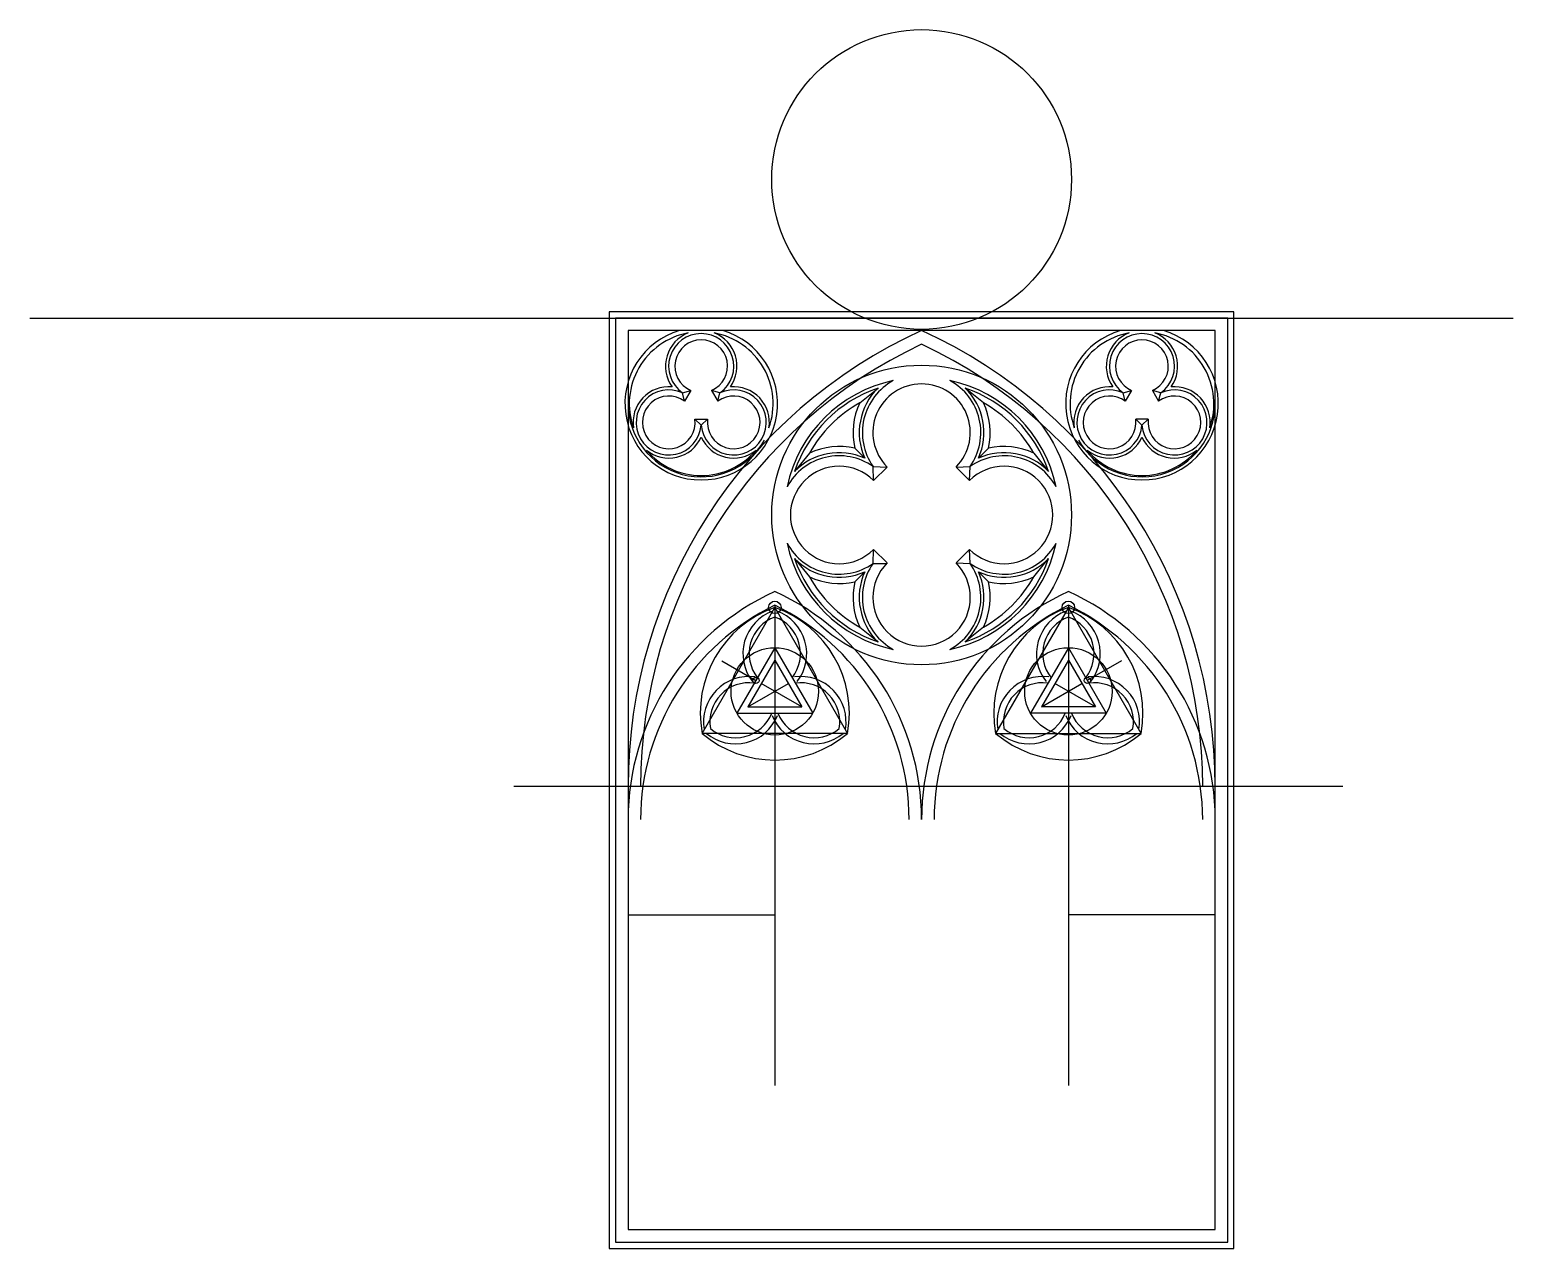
# Model space of a CAD drawing. Header units: inches. Extents: x 175 to 6568, y 384 to 2335.
# Drawn here: x 4193 to 6568, y 384 to 2335 of the extents above; entities that cross this region are included whole.
import ezdxf

# ---------------------------------------------------------------- set-up
doc = ezdxf.new("R2010")
doc.units = ezdxf.units.IN
doc.header["$MEASUREMENT"] = 0

msp = doc.modelspace()

# ---------------------------------------------------------------- linework, layer by layer
for p, q in [((4192.694, 1873.557), (6567.979, 1873.557)), ((5521.642, 1737.613), (5550.855, 1761.463)), ((5719.653, 1737.613), (5690.439, 1761.463)), ((5237.791, 1753.722), (5251.212, 1757.622)), ((5241.124, 1740.15), (5237.791, 1753.722)), ((5251.212, 1757.622), (5241.124, 1740.15)), ((5284.425, 1757.622), (5294.513, 1740.15)), ((5297.846, 1753.722), (5284.425, 1757.622)), ((5294.513, 1740.15), (5297.846, 1753.722)), ((5943.454, 1753.722), (5956.875, 1757.622)), ((5946.787, 1740.15), (5943.454, 1753.722)), ((5956.875, 1757.622), (5946.787, 1740.15)), ((5990.088, 1757.622), (6000.176, 1740.15)), ((6003.509, 1753.722), (5990.088, 1757.622)), ((6000.176, 1740.15), (6003.509, 1753.722)), ((5257.731, 1711.386), (5277.906, 1711.386)), ((5267.819, 1701.714), (5257.731, 1711.386)), ((5267.819, 1701.714), (5277.906, 1711.386)), ((5983.569, 1711.386), (5963.394, 1711.386)), ((5973.481, 1701.714), (5963.394, 1711.386)), ((5973.481, 1701.714), (5983.569, 1711.386)), ((5513.739, 1665.014), (5529.64, 1649.113)), ((5727.556, 1665.014), (5711.655, 1649.113)), ((5441.14, 1657.111), (5417.29, 1627.898)), ((5800.155, 1657.111), (5824.004, 1627.898)), ((5543.802, 1613.26), (5542.866, 1635.888)), ((5542.866, 1635.888), (5565.493, 1634.952)), ((5543.802, 1613.26), (5565.493, 1634.952)), ((5675.802, 1634.952), (5698.298, 1635.699)), ((5697.493, 1613.26), (5675.802, 1634.952)), ((5697.493, 1613.26), (5698.429, 1635.888)), ((5698.239, 1635.698), (5698.429, 1635.888)), ((5542.866, 1480.324), (5543.802, 1502.952)), ((5543.802, 1502.952), (5565.493, 1481.26)), ((5697.493, 1502.952), (5675.802, 1481.26)), ((5698.429, 1480.324), (5697.493, 1502.952)), ((5417.29, 1488.314), (5441.14, 1459.1)), ((5542.866, 1480.324), (5564.557, 1480.324)), ((5675.802, 1481.26), (5698.429, 1480.324)), ((5800.155, 1459.1), (5824.004, 1488.314)), ((5513.739, 1451.197), (5529.64, 1467.098)), ((5711.655, 1467.098), (5727.556, 1451.197)), ((5269.18, 1208.346), (5385.647, 1410.073)), ((5385.647, 1413.413), (5385.647, 644.235)), ((5385.647, 1410.073), (5502.114, 1208.346)), ((5855.653, 1410.073), (5739.186, 1208.346)), ((5855.653, 1413.413), (5855.653, 644.235)), ((5972.12, 1208.346), (5855.653, 1410.073)), ((5521.642, 1378.598), (5550.855, 1354.749)), ((5719.653, 1378.598), (5690.439, 1354.749)), ((5385.647, 1345.589), (5325.026, 1240.589)), ((5385.647, 1345.589), (5446.269, 1240.589)), ((5855.653, 1345.589), (5795.031, 1240.589)), ((5855.653, 1345.589), (5916.274, 1240.589)), ((5300.682, 1324.644), (5355.336, 1293.089)), ((5385.647, 1325.589), (5342.346, 1250.589)), ((5385.647, 1325.589), (5428.949, 1250.589)), ((5855.653, 1325.589), (5812.351, 1250.589)), ((5855.653, 1325.589), (5898.954, 1250.589)), ((5940.618, 1324.644), (5885.964, 1293.089)), ((5342.346, 1250.589), (5407.298, 1288.089)), ((5428.949, 1250.589), (5363.997, 1288.089)), ((5812.351, 1250.589), (5877.303, 1288.089)), ((5898.954, 1250.589), (5834.002, 1288.089)), ((5325.026, 1240.589), (5446.269, 1240.589)), ((5342.346, 1250.589), (5428.949, 1250.589)), ((5916.274, 1240.589), (5795.031, 1240.589)), ((5898.954, 1250.589), (5812.351, 1250.589)), ((5502.114, 1208.346), (5269.18, 1208.346)), ((5739.186, 1208.346), (5972.12, 1208.346)), ((6295.096, 1122.983), (4967.915, 1122.983)), ((5150.647, 917.777), (5385.647, 917.777)), ((6090.653, 917.777), (5855.653, 917.777))]:
    msp.add_line(p, q)
for points in [[(5120.647, 383.557), (6120.647, 383.557), (6120.647, 1883.557), (5120.647, 1883.557)], [(5130.647, 393.557), (6110.647, 393.557), (6110.647, 1873.557), (5130.647, 1873.557)], [(5150.647, 413.557), (6090.647, 413.557), (6090.647, 1853.557), (5150.647, 1853.557)]]:
    msp.add_lwpolyline(points, close=True)
for centre, radius in [((5620.647, 2095.416), 240), ((5620.647, 1558.106), 240), ((5385.647, 1410.073), 10), ((5855.653, 1410.073), 10), ((5385.647, 1275.589), 70), ((5855.653, 1275.589), 70), ((5355.336, 1293.089), 5), ((5885.964, 1293.089), 5)]:
    msp.add_circle(centre, radius)
for centre, radius, start, end in [((5267.819, 1736.386), 122.171, 106.448666, 73.551334), ((5953.455, 1122.983), 802.807, 114.491259, 180), ((5287.84, 1122.983), 802.807, 0, 65.508741), ((5973.481, 1736.386), 122.171, 106.448666, 73.551334), ((5267.819, 1736.386), 115.171, 100.345511, 199.654489), ((5953.455, 1122.983), 782.807, 115.159898, 180), ((5267.819, 1796.386), 57.171, 111.208992, 215.350547), ((5267.819, 1796.386), 52.171, 305.138105, 234.861895), ((5267.819, 1796.386), 42.171, 293.190741, 246.809259), ((5267.819, 1796.386), 57.171, 324.649453, 68.791008), ((5267.819, 1736.386), 115.171, 340.345511, 79.654489), ((5287.84, 1122.983), 782.807, 0, 64.840102), ((5973.481, 1736.386), 115.171, 100.345511, -160.345511), ((5973.481, 1796.386), 57.171, 111.208992, -144.649453), ((5973.481, 1796.386), 52.171, -54.861895, -125.138105), ((5973.481, 1796.386), 42.171, -66.809259, -113.190741), ((5973.481, 1736.386), 115.171, -19.654489, 79.654489), ((5973.481, 1796.386), 57.171, -35.350547, 68.791008), ((5215.857, 1706.386), 57.171, 84.649453, 188.791008), ((5215.857, 1706.386), 52.171, 65.138105, 354.861895), ((5319.78, 1706.386), 52.171, 185.138105, 114.861895), ((5319.78, 1706.386), 57.171, 351.208992, 95.350547), ((5620.647, 1558.106), 220, 101.887655, 168.112345), ((5620.647, 1558.106), 215, 108.942212, 161.057788), ((5620.647, 1690.106), 99.814, 134.364795, 204.248188), ((5620.647, 1690.106), 94.814, 118.553234, 214.878667), ((5620.647, 1690.106), 78, 315, 225), ((5620.647, 1690.106), 94.814, 324.982657, 61.446766), ((5620.647, 1558.106), 220, 11.887655, 78.112345), ((5620.647, 1690.106), 99.814, 335.751812, 45.635205), ((5620.647, 1558.106), 215, 18.942212, 71.057788), ((5921.52, 1706.386), 57.171, 84.649453, -171.208992), ((5921.52, 1706.386), 52.171, 65.138105, -5.138105), ((6025.443, 1706.386), 52.171, -174.861895, 114.861895), ((6025.443, 1706.386), 57.171, -8.791008, 95.350547), ((5267.819, 1736.386), 117.171, 180, 330), ((5215.857, 1706.386), 42.171, 53.190741, 6.809259), ((5319.78, 1706.386), 42.171, 173.190741, 126.809259), ((5620.647, 1558.106), 205, 118.878453, 151.121547), ((5620.647, 1690.106), 109.814, 154.366103, 193.208236), ((5620.647, 1558.106), 205, 28.878453, 61.121547), ((5620.647, 1690.106), 109.814, 346.791764, 25.633897), ((5973.481, 1736.386), 117.171, -150, 0), ((5921.52, 1706.386), 42.171, 53.190741, 6.809259), ((6025.443, 1706.386), 42.171, 173.190741, 126.809259), ((5215.857, 1706.386), 57.171, 231.208992, 335.350547), ((5319.78, 1706.386), 57.171, 204.649453, 308.791008), ((5488.647, 1558.106), 109.814, 76.791764, 115.633897), ((5752.647, 1558.106), 109.814, 64.366103, 103.208236), ((5921.52, 1706.386), 57.171, -128.791008, -24.649453), ((6025.443, 1706.386), 57.171, -155.350547, -51.208992), ((5267.819, 1736.386), 115.171, 220.345511, 319.654489), ((5488.647, 1558.106), 94.814, 55.121333, 151.446766), ((5488.647, 1558.106), 99.814, 65.751812, 135.635205), ((5752.647, 1558.106), 94.814, 28.553234, 125.081995), ((5752.647, 1558.106), 99.814, 44.364795, 114.248188), ((5973.481, 1736.386), 115.171, -139.654489, -40.345511), ((5488.647, 1558.106), 78, 45, 315), ((5752.647, 1558.106), 78, 225, 135), ((5488.647, 1558.106), 94.814, 208.553234, 304.878667), ((5620.647, 1558.106), 220, 191.887655, 258.112345), ((5620.647, 1558.106), 220, 281.887655, 348.112345), ((5752.647, 1558.106), 94.814, 235.121333, 331.446766), ((5488.647, 1558.106), 99.814, 224.364795, 294.248188), ((5620.647, 1558.106), 215, 198.942212, 251.057788), ((5620.647, 1426.106), 94.814, 145.121333, 241.446766), ((5620.647, 1426.106), 78, 135, 45), ((5620.647, 1426.106), 94.814, 298.553234, 34.878667), ((5620.647, 1558.106), 215, 288.942212, 341.057788), ((5752.647, 1558.106), 99.814, 245.751812, 315.635205), ((5620.647, 1558.106), 205, 208.878453, 241.121547), ((5488.647, 1558.106), 109.814, 244.366103, 283.208236), ((5620.647, 1426.106), 109.814, 166.791764, 205.633897), ((5620.647, 1426.106), 99.814, 155.751812, 225.635205), ((5620.647, 1426.106), 99.814, 314.364795, 24.248188), ((5620.647, 1558.106), 205, 298.878453, 331.121547), ((5620.647, 1426.106), 109.814, 334.366103, 13.208236), ((5752.647, 1558.106), 109.814, 256.791764, 295.633897), ((5552.051, 1070.224), 401.404, 114.491259, 180), ((5219.244, 1070.224), 401.404, 0, 65.508741), ((6022.051, 1070.224), 401.404, 114.491259, 180), ((5689.244, 1070.224), 401.404, 0, 65.508741), ((5552.051, 1070.224), 381.404, 115.867583, 180), ((5446.269, 1240.589), 180, 109.681281, 190.318719), ((5407.131, 1335.951), 72.567, 110.082115, 218.013892), ((5219.244, 1070.224), 381.404, 0, 64.132417), ((5325.026, 1240.589), 180, 349.681281, 70.318719), ((5364.164, 1335.951), 72.567, 321.986108, 69.917885), ((6022.051, 1070.224), 381.404, 115.867583, 180), ((5916.274, 1240.589), 180, 109.681281, -169.681281), ((5877.136, 1335.951), 72.567, 110.082115, -141.986108), ((5689.244, 1070.224), 381.404, 0, 64.132417), ((5795.031, 1240.589), 180, -10.318719, 70.318719), ((5834.169, 1335.951), 72.567, -38.013892, 69.917885), ((5407.131, 1335.951), 62.567, 110.082115, 218.013892), ((5364.164, 1335.951), 62.567, 321.986108, 69.917885), ((5877.136, 1335.951), 62.567, 110.082115, -141.986108), ((5834.169, 1335.951), 62.567, -38.013892, 69.917885), ((5344.114, 1226.802), 72.567, 81.986108, 189.917885), ((5344.114, 1226.802), 62.567, 81.986108, 189.917885), ((5427.181, 1226.802), 72.567, 350.082115, 98.013892), ((5427.181, 1226.802), 62.567, 350.082115, 98.013892), ((5814.119, 1226.802), 72.567, 81.986108, -170.082115), ((5814.119, 1226.802), 62.567, 81.986108, -170.082115), ((5897.186, 1226.802), 72.567, -9.917885, 98.013892), ((5897.186, 1226.802), 62.567, -9.917885, 98.013892), ((5322.63, 1264.013), 72.567, 230.082115, 338.013892), ((5322.63, 1264.013), 62.567, 230.082115, 338.013892), ((5448.665, 1264.013), 72.567, 201.986108, 309.917885), ((5448.665, 1264.013), 62.567, 201.986108, 309.917885), ((5792.635, 1264.013), 72.567, -129.917885, -21.986108), ((5792.635, 1264.013), 62.567, -129.917885, -21.986108), ((5918.67, 1264.013), 72.567, -158.013892, -50.082115), ((5918.67, 1264.013), 62.567, -158.013892, -50.082115), ((5385.647, 1345.589), 180, 229.681281, 310.318719), ((5855.653, 1345.589), 180, -130.318719, -49.681281)]:
    msp.add_arc(centre, radius, start, end)

doc.saveas('drawing.dxf')
